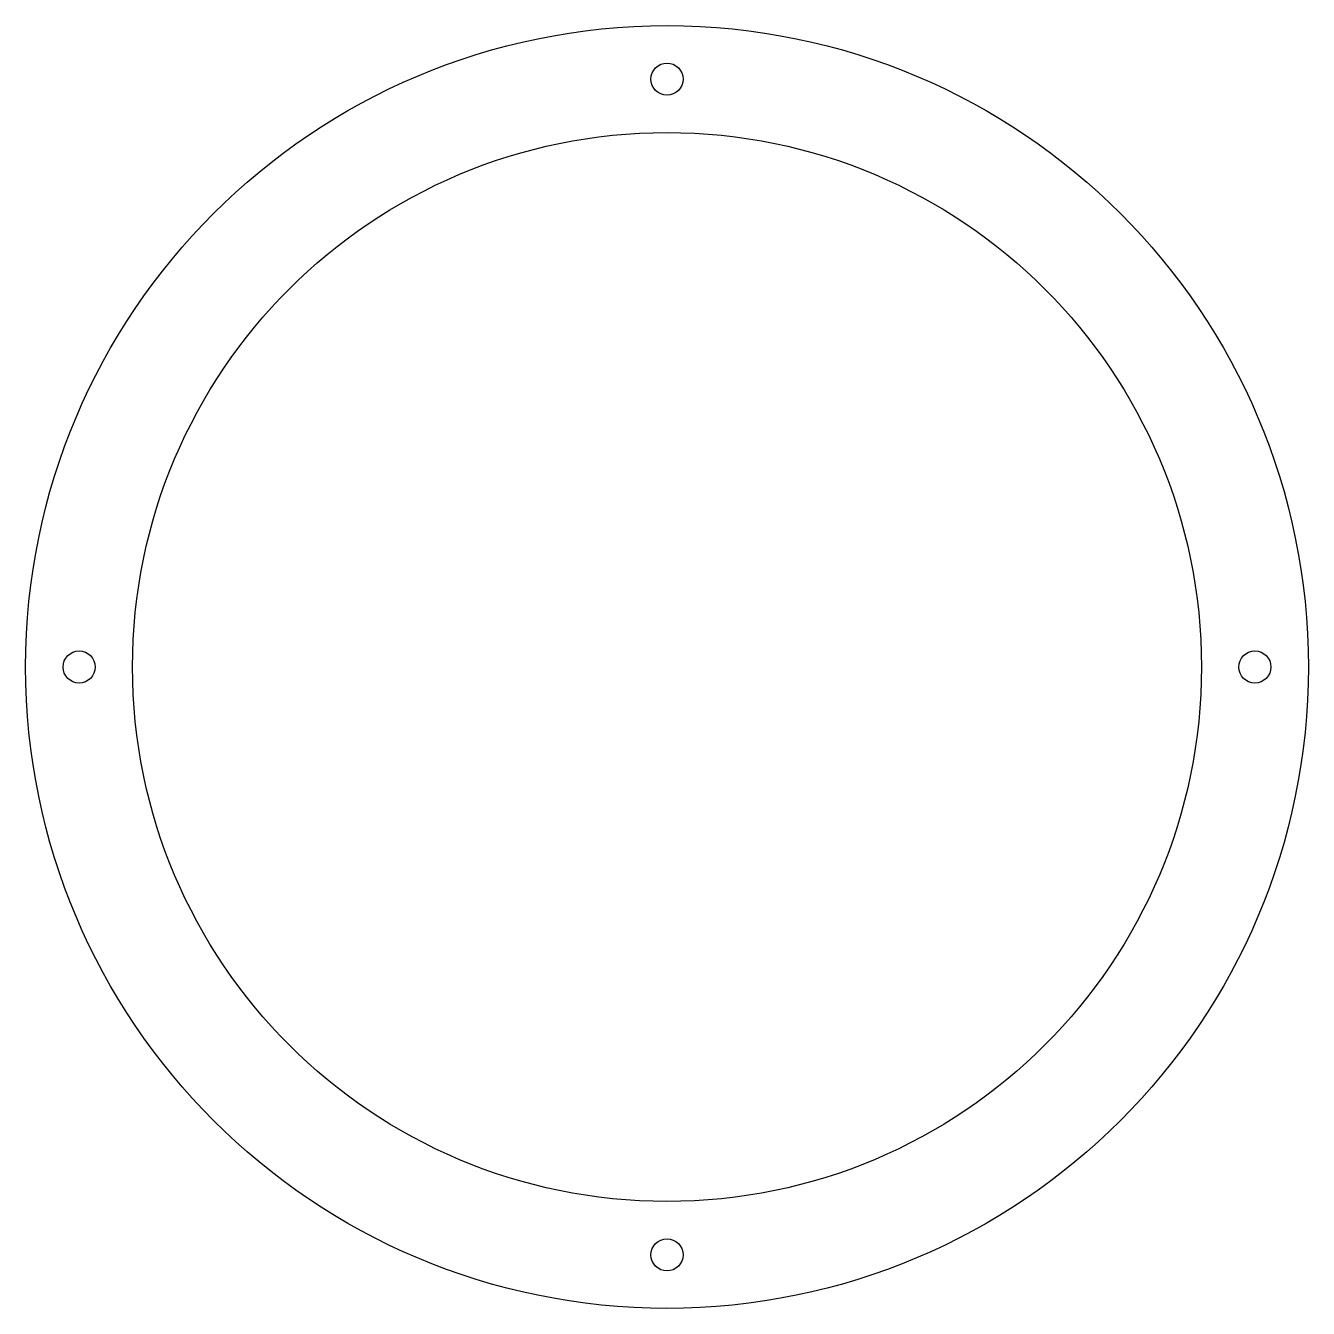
# Model space of a CAD drawing. Header units: millimetres. Extents: x -60 to 60, y -60 to 60.
import ezdxf

# ---------------------------------------------------------------- set-up
doc = ezdxf.new("R2010")
doc.units = ezdxf.units.MM
doc.layers.get('0').update_dxf_attribs({"linetype": 'CONTINUOUS'})

msp = doc.modelspace()

# ---------------------------------------------------------------- linework, layer by layer
for centre, radius in [((0, 0), 60), ((0, 55), 1.5), ((0, 0), 50), ((-55, 0), 1.5), ((55, 0), 1.5), ((0, -55), 1.5)]:
    msp.add_circle(centre, radius)

doc.saveas('drawing.dxf')
